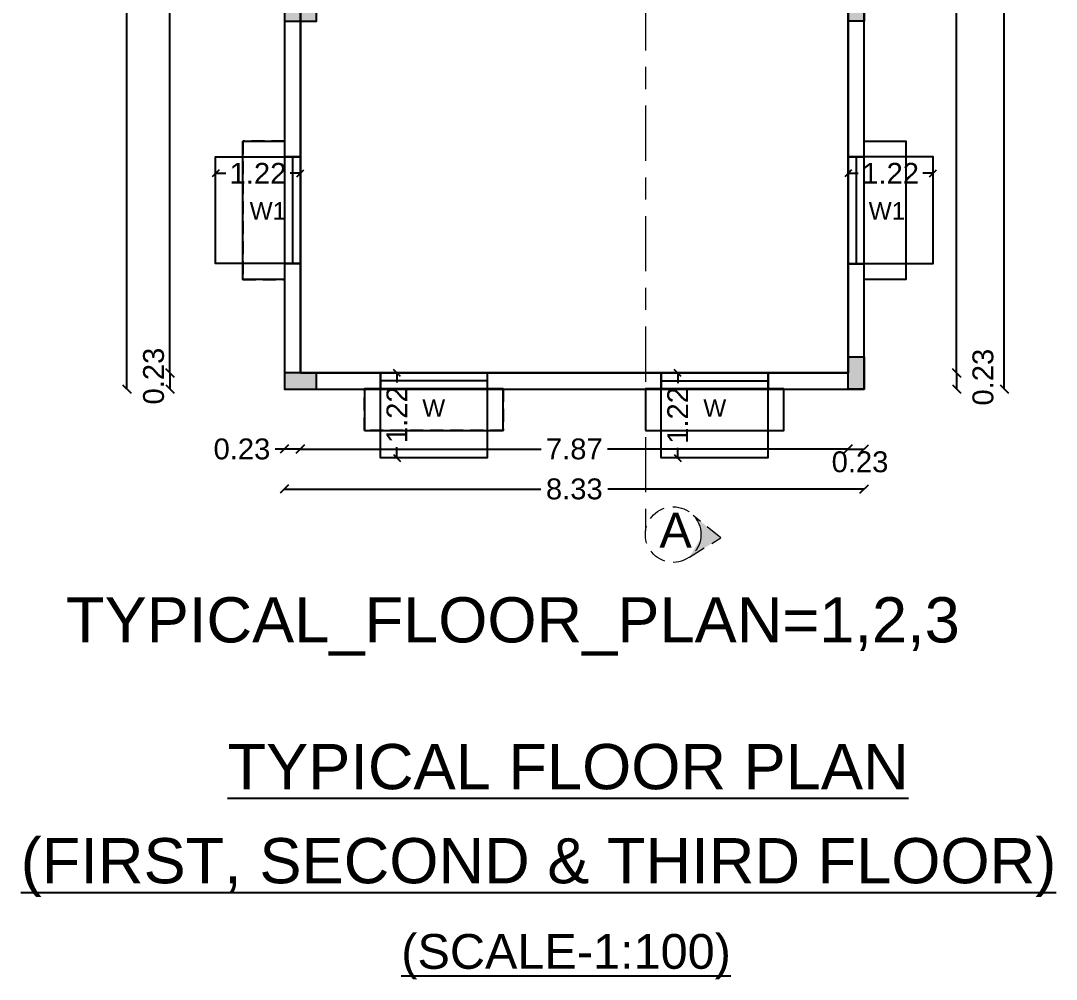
# Model space of a CAD drawing. Header units: metres. Extents: x 27 to 171, y 4 to 129.
# Drawn here: x 118.57 to 133.45, y 22.29 to 36.07 of the extents above; entities that cross this region are included whole.
import ezdxf

# ---------------------------------------------------------------- set-up
doc = ezdxf.new("R2010")
doc.units = ezdxf.units.M
doc.header["$MEASUREMENT"] = 0
for name, pattern in [('Centre', [31.749999999999996, 6.349999999999998, -4.7625, 15.875, -4.7625]), ('HIDDEN', [0.375, 0.25, -0.125]), ('PHANTOM2', [1.25, 0.625, -0.125, 0.125, -0.125, 0.125, -0.125])]:
    doc.linetypes.add(name, pattern=pattern)
for name, color, linetype in [('BLK_1_FLR_1_BLT_UP_AREA', 18, 'Continuous'), ('BLK_1_FLR_1_CARPET_AREA', 1, 'Continuous'), ('BLK_1_FLR_1_CHAJJA', 6, 'Continuous'), ('BLK_1_FLR_1_REGULAR_ROOM_1', 117, 'Continuous'), ('BLK_1_FLR_1_ROOM_1_LIGHT_VENTILATION_1', 232, 'Continuous')]:
    doc.layers.add(name, color=color, linetype=linetype)
doc.layers.add('BLK_1_LVL_1_BLDG_FOOT_PRINT', color=1, linetype='Continuous', lineweight=5)
doc.styles.get("Standard").update_dxf_attribs({"font": 'arial.ttf'})
doc.styles.add('TITLE-THINBOLD', font='arial.ttf')
doc.dimstyles.get("Standard").update_dxf_attribs({"dimtxt": 0.3, "dimasz": 0.12, "dimexe": 0.18, "dimexo": 0.0625, "dimgap": 0.09, "dimtad": 0, "dimzin": 0, "dimdsep": 46, "dimtxsty": 'Standard', "dimblk": 'OBLIQUE', "dimcen": 0.09, "dimse1": 1, "dimse2": 1, "dimadec": 0, "dimazin": 0, "dimtfac": 1, "dimtofl": 0, "dimtmove": 0, "dimatfit": 3, "dimfxl": 0, "dimtolj": 1, "dimtzin": 0, "dimarcsym": 0})
doc.dimstyles.new('STANDARD_WS', dxfattribs={"dimtxt": 0.3, "dimasz": 0.1, "dimexe": 0.18, "dimexo": 0.0625, "dimgap": 0.09, "dimtad": 0, "dimzin": 0, "dimdsep": 46, "dimtxsty": 'Standard', "dimblk": 'OBLIQUE', "dimcen": 0.09, "dimse1": 1, "dimse2": 1, "dimadec": 0, "dimazin": 0, "dimtfac": 1, "dimtofl": 0, "dimtmove": 0, "dimatfit": 3, "dimfxl": 0, "dimtolj": 1, "dimtzin": 0, "dimarcsym": 0})

# ---------------------------------------------------------------- blocks, each defined once
blk = doc.blocks.new('_Oblique')
at = {"color": 0, "linetype": 'ByBlock', "lineweight": -2}
blk.add_line((-0.5, -0.5), (0.5, 0.5), dxfattribs=at)
blk = doc.blocks.new('*D90')
at = {"color": 0, "lineweight": -2}
for p, q in [((132.6985016736496, 47.43921921775539), (132.6985016736496, 39.69016752102947)), ((132.6985016736496, 30.77721405077025), (132.6985016736496, 38.52626574749605))]:
    blk.add_line(p, q, dxfattribs=at)
at = {"layer": 'Defpoints', "color": 0}
for p in [(130.686318288667, 47.43921921775539), (130.686318288667, 30.77721405077025), (132.6985016736496, 30.77721405077025)]:
    blk.add_point(p, dxfattribs=at)
at = {"color": 0, "lineweight": -2, "xscale": 0.12, "yscale": 0.12, "zscale": 0.12}
for p, rotation in [((132.6985016736496, 47.43921921775539), 90), ((132.6985016736496, 30.77721405077025), 270)]:
    blk.add_blockref('_Oblique', p, dxfattribs=dict(at, rotation=rotation))
at = {"color": 0, "insert": (132.6985016736496, 39.10821663426278), "char_height": 0.3, "attachment_point": 5, "rotation": 90}
blk.add_mtext('\\A1;16.66', dxfattribs=at)
blk = doc.blocks.new('*D91')
at = {"color": 0, "lineweight": -2}
for p, q in [((122.3561172566248, 29.33974660736534), (126.0413814834235, 29.33974660736534)), ((130.686318288667, 29.33974660736534), (127.0010540618683, 29.33974660736534))]:
    blk.add_line(p, q, dxfattribs=at)
at = {"layer": 'Defpoints', "color": 0}
for p in [(122.3561172566248, 30.77721405077025), (130.686318288667, 30.77721405077025), (122.3561172566248, 29.33974660736534)]:
    blk.add_point(p, dxfattribs=at)
at = {"color": 0, "lineweight": -2, "xscale": 0.12, "yscale": 0.12, "zscale": 0.12, "rotation": 180}
blk.add_blockref('_Oblique', (122.3561172566248, 29.33974660736534), dxfattribs=at)
at = {"color": 0, "lineweight": -2, "xscale": 0.12, "yscale": 0.12, "zscale": 0.12}
blk.add_blockref('_Oblique', (130.686318288667, 29.33974660736534), dxfattribs=at)
at = {"color": 0, "insert": (126.5212177726459, 29.33974660736534), "char_height": 0.3, "attachment_point": 5}
blk.add_mtext('\\A1;8.33', dxfattribs=at)
blk = doc.blocks.new('*D8')
at = {"color": 0, "lineweight": -2}
for p, q in [((120.0915957991772, 47.43921921775539), (120.0915957991772, 39.69016752102953)), ((120.0915957991772, 30.77721405077025), (120.0915957991772, 38.5262657474961))]:
    blk.add_line(p, q, dxfattribs=at)
at = {"layer": 'Defpoints', "color": 0}
for p in [(122.056794906686, 47.43921921775539), (120.0915957991772, 30.77721405077025), (122.3561172566248, 30.77721405077025)]:
    blk.add_point(p, dxfattribs=at)
at = {"color": 0, "lineweight": -2, "xscale": 0.12, "yscale": 0.12, "zscale": 0.12}
for p, rotation in [((120.0915957991772, 47.43921921775539), 90), ((120.0915957991772, 30.77721405077025), 270)]:
    blk.add_blockref('_Oblique', p, dxfattribs=dict(at, rotation=rotation))
at = {"color": 0, "insert": (120.0915957991772, 39.10821663426285), "char_height": 0.3, "attachment_point": 5, "rotation": 90}
blk.add_mtext('\\A1;16.66', dxfattribs=at)
blk = doc.blocks.new('*D108')
at = {"color": 0, "lineweight": -2}
for p, q in [((120.7112213371793, 43.67921921775518), (120.7112213371793, 37.92526984026522)), ((120.7112213371793, 31.00721405076981), (120.7112213371793, 36.76116342825976))]:
    blk.add_line(p, q, dxfattribs=at)
at = {"layer": 'Defpoints', "color": 0}
for p in [(122.056794906686, 43.67921921775518), (120.7112213371793, 31.00721405076981), (122.5861172566243, 31.00721405076981)]:
    blk.add_point(p, dxfattribs=at)
at = {"color": 0, "lineweight": -2, "xscale": 0.12, "yscale": 0.12, "zscale": 0.12}
for p, rotation in [((120.7112213371793, 43.67921921775518), 90), ((120.7112213371793, 31.00721405076981), 270)]:
    blk.add_blockref('_Oblique', p, dxfattribs=dict(at, rotation=rotation))
at = {"color": 0, "insert": (120.7112213371793, 37.34321663426251), "char_height": 0.3, "attachment_point": 5, "rotation": 90}
blk.add_mtext('\\A1;12.67', dxfattribs=at)
blk = doc.blocks.new('*D109')
at = {"color": 0, "lineweight": -2}
blk.add_line((120.7112213371794, 31.00721405076981), (120.7112213371794, 30.77721405077025), dxfattribs=at)
at = {"layer": 'Defpoints', "color": 0}
for p in [(122.5861172566243, 31.00721405076981), (120.7112213371794, 30.77721405077025), (122.3561172566248, 30.77721405077025)]:
    blk.add_point(p, dxfattribs=at)
at = {"color": 0, "lineweight": -2, "xscale": 0.12, "yscale": 0.12, "zscale": 0.12}
for p, rotation in [((120.7112213371794, 31.00721405076981), 90), ((120.7112213371794, 30.77721405077025), 270)]:
    blk.add_blockref('_Oblique', p, dxfattribs=dict(at, rotation=rotation))
at = {"color": 0, "insert": (120.4770842294023, 30.96245518310288), "char_height": 0.3, "attachment_point": 5, "rotation": 90}
blk.add_mtext('\\A1;0.23', dxfattribs=at)
blk = doc.blocks.new('*D119')
at = {"color": 0, "lineweight": -2}
for p, q in [((132.0143869508701, 43.67921921775518), (132.0143869508701, 37.92526984026522)), ((132.0143869508701, 31.00721405076981), (132.0143869508701, 36.76116342825976))]:
    blk.add_line(p, q, dxfattribs=at)
at = {"layer": 'Defpoints', "color": 0}
for p in [(130.4563182890176, 43.67921921775518), (130.456318289017, 31.00721405076981), (132.0143869508701, 31.00721405076981)]:
    blk.add_point(p, dxfattribs=at)
at = {"color": 0, "lineweight": -2, "xscale": 0.12, "yscale": 0.12, "zscale": 0.12}
for p, rotation in [((132.0143869508701, 43.67921921775518), 90), ((132.0143869508701, 31.00721405076981), 270)]:
    blk.add_blockref('_Oblique', p, dxfattribs=dict(at, rotation=rotation))
at = {"color": 0, "insert": (132.0143869508701, 37.34321663426251), "char_height": 0.3, "attachment_point": 5, "rotation": 90}
blk.add_mtext('\\A1;12.67', dxfattribs=at)
blk = doc.blocks.new('*D120')
at = {"color": 0, "lineweight": -2}
blk.add_line((132.0143869508704, 31.00721405076981), (132.0143869508704, 30.77721405077025), dxfattribs=at)
at = {"layer": 'Defpoints', "color": 0}
for p in [(130.456318289017, 31.00721405076981), (130.686318288667, 30.77721405077025), (132.0143869508704, 30.77721405077025)]:
    blk.add_point(p, dxfattribs=at)
at = {"color": 0, "lineweight": -2, "xscale": 0.12, "yscale": 0.12, "zscale": 0.12}
for p, rotation in [((132.0143869508704, 31.00721405076981), 90), ((132.0143869508704, 30.77721405077025), 270)]:
    blk.add_blockref('_Oblique', p, dxfattribs=dict(at, rotation=rotation))
at = {"color": 0, "insert": (132.3943869508695, 30.94721405076978), "char_height": 0.3, "attachment_point": 5, "rotation": 90}
blk.add_mtext('\\A1;0.23', dxfattribs=at)
blk = doc.blocks.new('*D46')
at = {"color": 0, "lineweight": -2}
for p, q in [((122.3561172566248, 29.91415599644051), (122.2248871079713, 29.91415599644051)), ((122.5861172566243, 29.91415599644051), (122.3561172566248, 29.91415599644051))]:
    blk.add_line(p, q, dxfattribs=at)
at = {"layer": 'Defpoints', "color": 0}
for p in [(122.5861172566243, 31.00721405076981), (122.3561172566248, 30.77721405077025), (122.5861172566243, 29.91415599644051)]:
    blk.add_point(p, dxfattribs=at)
at = {"color": 0, "lineweight": -2, "xscale": 0.12, "yscale": 0.12, "zscale": 0.12, "rotation": 180}
blk.add_blockref('_Oblique', (122.3561172566248, 29.91415599644051), dxfattribs=at)
at = {"color": 0, "lineweight": -2, "xscale": 0.12, "yscale": 0.12, "zscale": 0.12}
blk.add_blockref('_Oblique', (122.5861172566243, 29.91415599644051), dxfattribs=at)
at = {"color": 0, "insert": (121.745255457221, 29.91415599644051), "char_height": 0.3, "attachment_point": 5}
blk.add_mtext('\\A1;0.23', dxfattribs=at)
blk = doc.blocks.new('*D47')
at = {"color": 0, "lineweight": -2}
for p, q in [((122.5861172566243, 29.91415599644051), (126.0428139529025, 29.91415599644051)), ((130.456318289017, 29.91415599644051), (126.9996215927388, 29.91415599644051))]:
    blk.add_line(p, q, dxfattribs=at)
at = {"layer": 'Defpoints', "color": 0}
for p in [(122.5861172566243, 31.00721405076981), (130.456318289017, 31.00721405076981), (130.456318289017, 29.91415599644051)]:
    blk.add_point(p, dxfattribs=at)
at = {"color": 0, "lineweight": -2, "xscale": 0.12, "yscale": 0.12, "zscale": 0.12, "rotation": 180}
blk.add_blockref('_Oblique', (122.5861172566243, 29.91415599644051), dxfattribs=at)
at = {"color": 0, "lineweight": -2, "xscale": 0.12, "yscale": 0.12, "zscale": 0.12}
blk.add_blockref('_Oblique', (130.456318289017, 29.91415599644051), dxfattribs=at)
at = {"color": 0, "insert": (126.5212177728207, 29.91415599644051), "char_height": 0.3, "attachment_point": 5}
blk.add_mtext('\\A1;7.87', dxfattribs=at)
blk = doc.blocks.new('*D48')
at = {"color": 0, "lineweight": -2}
blk.add_line((130.456318289017, 29.91415599644051), (130.686318288667, 29.91415599644051), dxfattribs=at)
at = {"layer": 'Defpoints', "color": 0}
for p in [(130.456318289017, 31.00721405076981), (130.686318288667, 30.77721405077025), (130.686318288667, 29.91415599644051)]:
    blk.add_point(p, dxfattribs=at)
at = {"color": 0, "lineweight": -2, "xscale": 0.12, "yscale": 0.12, "zscale": 0.12, "rotation": 180}
blk.add_blockref('_Oblique', (130.456318289017, 29.91415599644051), dxfattribs=at)
at = {"color": 0, "lineweight": -2, "xscale": 0.12, "yscale": 0.12, "zscale": 0.12}
blk.add_blockref('_Oblique', (130.686318288667, 29.91415599644051), dxfattribs=at)
at = {"color": 0, "insert": (130.6268045304661, 29.7292018576936), "char_height": 0.3, "attachment_point": 5}
blk.add_mtext('\\A1;0.23', dxfattribs=at)
blk = doc.blocks.new('123')
h = blk.add_hatch(color=256)
h.dxf.hatch_style = 1
h.paths.add_polyline_path([(80.91065346817662, 31.23652682057582), (80.68065346817706, 31.23652682057582), (80.68065346817706, 30.77652682057669), (80.91065346817662, 30.77652682057669)])
h = blk.add_hatch(color=256)
h.dxf.hatch_style = 1
h.paths.add_polyline_path([(87.17017685050837, 31.23652682057582), (86.9401768505088, 31.23652682057582), (86.9401768505088, 30.77652682057669), (87.17017685050837, 30.77652682057669)])
h = blk.add_hatch(color=256)
h.dxf.hatch_style = 1
h.paths.add_polyline_path([(89.31017685050823, 31.23652682057582), (89.0801768505087, 31.23652682057582), (89.0801768505087, 30.77652682057669), (89.31017685050823, 30.77652682057669)])
h = blk.add_hatch(color=256)
h.dxf.hatch_style = 1
h.paths.add_polyline_path([(80.91065346852679, 27.93652682057473), (80.68065346852723, 27.93652682057473), (80.68065346852723, 27.4765268205756), (80.91065346852679, 27.4765268205756)])
h = blk.add_hatch(color=256)
h.dxf.hatch_style = 1
h.paths.add_polyline_path([(87.17017685050791, 27.93652682057473), (86.94017685050837, 27.93652682057473), (86.94017685050837, 27.4765268205756), (87.17017685050791, 27.4765268205756)])
h = blk.add_hatch(color=256)
h.dxf.hatch_style = 1
h.paths.add_polyline_path([(89.31017685050823, 27.93652682057473), (89.0801768505087, 27.93652682057473), (89.0801768505087, 27.4765268205756), (89.31017685050823, 27.4765268205756)])
h = blk.add_hatch(color=256)
h.dxf.hatch_style = 1
h.paths.add_polyline_path([(89.08017685015854, 19.86024626462858), (89.31017685015809, 19.86024626462858), (89.31017685015809, 20.32024626462771), (89.08017685015854, 20.32024626462771)])
h = blk.add_hatch(color=256)
h.dxf.hatch_style = 1
h.paths.add_polyline_path([(81.43997573786713, 19.86024626462858), (81.43997573786713, 20.09024626462815), (80.97997573786802, 20.09024626462815), (80.97997573786802, 19.86024626462858)])
h = blk.add_hatch(color=256)
h.dxf.hatch_style = 1
h.paths.add_polyline_path([(89.08017685015854, 14.57452165359064), (89.31017685015809, 14.57452165359064), (89.31017685015809, 15.03452165358976), (89.08017685015854, 15.03452165358976)])
h = blk.add_hatch(color=256)
h.dxf.hatch_style = 1
h.paths.add_polyline_path([(81.43997573786713, 14.5745217345393), (81.43997573786713, 14.80452173453886), (80.97997573786802, 14.80452173453886), (80.97997573786802, 14.5745217345393)])
for points in [[(80.68065346817706, 31.23652682057582), (80.68065346817706, 30.77652682057669), (80.91065346817662, 30.77652682057669), (80.91065346817662, 31.23652682057582)], [(86.9401768505088, 31.23652682057582), (86.9401768505088, 30.77652682057669), (87.17017685050837, 30.77652682057669), (87.17017685050837, 31.23652682057582)], [(89.0801768505087, 31.23652682057582), (89.0801768505087, 30.77652682057669), (89.31017685050823, 30.77652682057669), (89.31017685050823, 31.23652682057582)], [(80.68065346852723, 27.93652682057473), (80.68065346852723, 27.4765268205756), (80.91065346852679, 27.4765268205756), (80.91065346852679, 27.93652682057473)], [(86.94017685050837, 27.93652682057473), (86.94017685050837, 27.4765268205756), (87.17017685050791, 27.4765268205756), (87.17017685050791, 27.93652682057473)], [(89.0801768505087, 27.93652682057473), (89.0801768505087, 27.4765268205756), (89.31017685050823, 27.4765268205756), (89.31017685050823, 27.93652682057473)], [(89.31017685015809, 20.32024626462771), (89.31017685015809, 19.86024626462858), (89.08017685015854, 19.86024626462858), (89.08017685015854, 20.32024626462771)], [(81.43997573786713, 20.09024626462815), (80.97997573786802, 20.09024626462815), (80.97997573786802, 19.86024626462858), (81.43997573786713, 19.86024626462858)], [(89.31017685015809, 15.03452165358976), (89.31017685015809, 14.57452165359064), (89.08017685015854, 14.57452165359064), (89.08017685015854, 15.03452165358976)], [(81.43997573786713, 14.80452173453886), (80.97997573786802, 14.80452173453886), (80.97997573786802, 14.5745217345393), (81.43997573786713, 14.5745217345393)]]:
    blk.add_lwpolyline(points, close=True)
blk = doc.blocks.new('*D129')
at = {"layer": 'BLK_1_FLR_1_ROOM_1_LIGHT_VENTILATION_1', "color": 0, "linetype": 'PHANTOM2', "lineweight": -2}
for p, q in [((130.456318289017, 33.87652086399465), (130.6023414813772, 33.87652086399465)), ((131.676318289017, 33.87652086399465), (131.5302950966569, 33.87652086399465))]:
    blk.add_line(p, q, dxfattribs=at)
at = {"layer": 'Defpoints', "color": 0}
for p in [(130.456318289017, 34.11221534251743), (131.676318289017, 34.11221534251743), (130.456318289017, 33.87652086399465)]:
    blk.add_point(p, dxfattribs=at)
at = {"layer": 'BLK_1_FLR_1_ROOM_1_LIGHT_VENTILATION_1', "color": 0, "lineweight": -2, "xscale": 0.1, "yscale": 0.1, "zscale": 0.1, "rotation": 180}
blk.add_blockref('_Oblique', (130.456318289017, 33.87652086399465), dxfattribs=at)
at = {"layer": 'BLK_1_FLR_1_ROOM_1_LIGHT_VENTILATION_1', "color": 0, "lineweight": -2, "xscale": 0.1, "yscale": 0.1, "zscale": 0.1}
blk.add_blockref('_Oblique', (131.676318289017, 33.87652086399465), dxfattribs=at)
at = {"layer": 'BLK_1_FLR_1_ROOM_1_LIGHT_VENTILATION_1', "color": 0, "insert": (131.0663182890171, 33.87652086399465), "char_height": 0.3, "attachment_point": 5}
blk.add_mtext('\\A1;1.22', dxfattribs=at)
blk = doc.blocks.new('*D132')
at = {"layer": 'BLK_1_FLR_1_ROOM_1_LIGHT_VENTILATION_1', "color": 0, "linetype": 'PHANTOM2', "lineweight": -2}
for p, q in [((121.3661172562747, 33.87652086399465), (121.5121404486348, 33.87652086399465)), ((122.5861172562747, 33.87652086399465), (122.4400940639145, 33.87652086399465))]:
    blk.add_line(p, q, dxfattribs=at)
at = {"layer": 'Defpoints', "color": 0}
for p in [(121.3661172562747, 34.11221534251743), (122.5861172562747, 34.11221534251743), (122.5861172562747, 33.87652086399465)]:
    blk.add_point(p, dxfattribs=at)
at = {"layer": 'BLK_1_FLR_1_ROOM_1_LIGHT_VENTILATION_1', "color": 0, "lineweight": -2, "xscale": 0.1, "yscale": 0.1, "zscale": 0.1, "rotation": 180}
blk.add_blockref('_Oblique', (121.3661172562747, 33.87652086399465), dxfattribs=at)
at = {"layer": 'BLK_1_FLR_1_ROOM_1_LIGHT_VENTILATION_1', "color": 0, "lineweight": -2, "xscale": 0.1, "yscale": 0.1, "zscale": 0.1}
blk.add_blockref('_Oblique', (122.5861172562747, 33.87652086399465), dxfattribs=at)
at = {"layer": 'BLK_1_FLR_1_ROOM_1_LIGHT_VENTILATION_1', "color": 0, "insert": (121.9761172562747, 33.87652086399465), "char_height": 0.3, "attachment_point": 5}
blk.add_mtext('\\A1;1.22', dxfattribs=at)
blk = doc.blocks.new('*D135')
at = {"layer": 'BLK_1_FLR_1_ROOM_1_LIGHT_VENTILATION_1', "color": 0, "linetype": 'PHANTOM2', "lineweight": -2}
for p, q in [((123.9725719864159, 31.00721441509052), (123.9725719864159, 30.87119122273037)), ((123.9725719864159, 29.78721441509052), (123.9725719864159, 29.94323760745071))]:
    blk.add_line(p, q, dxfattribs=at)
at = {"layer": 'Defpoints', "color": 0}
for p in [(123.7368775078928, 31.00721441509052), (123.9725719864159, 31.00721441509052), (123.7368775078928, 29.78721441509052)]:
    blk.add_point(p, dxfattribs=at)
at = {"layer": 'BLK_1_FLR_1_ROOM_1_LIGHT_VENTILATION_1', "color": 0, "lineweight": -2, "xscale": 0.1, "yscale": 0.1, "zscale": 0.1}
for p, rotation in [((123.9725719864159, 31.00721441509052), 90), ((123.9725719864159, 29.78721441509052), 270)]:
    blk.add_blockref('_Oblique', p, dxfattribs=dict(at, rotation=rotation))
at = {"layer": 'BLK_1_FLR_1_ROOM_1_LIGHT_VENTILATION_1', "color": 0, "insert": (123.9725719864159, 30.40721441509056), "char_height": 0.3, "attachment_point": 5, "rotation": 90}
blk.add_mtext('\\A1;1.22', dxfattribs=at)
blk = doc.blocks.new('*D136')
at = {"layer": 'BLK_1_FLR_1_ROOM_1_LIGHT_VENTILATION_1', "color": 0, "linetype": 'PHANTOM2', "lineweight": -2}
for p, q in [((128.0072525162732, 31.00721441509052), (128.0072525162732, 30.86119122273035)), ((128.0072525162732, 29.78721441509052), (128.0072525162732, 29.93323760745068))]:
    blk.add_line(p, q, dxfattribs=at)
at = {"layer": 'Defpoints', "color": 0}
for p in [(127.7715580377496, 31.00721441509052), (128.0072525162732, 31.00721441509052), (127.7715580377496, 29.78721441509052)]:
    blk.add_point(p, dxfattribs=at)
at = {"layer": 'BLK_1_FLR_1_ROOM_1_LIGHT_VENTILATION_1', "color": 0, "lineweight": -2, "xscale": 0.1, "yscale": 0.1, "zscale": 0.1}
for p, rotation in [((128.0072525162732, 31.00721441509052), 90), ((128.0072525162732, 29.78721441509052), 270)]:
    blk.add_blockref('_Oblique', p, dxfattribs=dict(at, rotation=rotation))
at = {"layer": 'BLK_1_FLR_1_ROOM_1_LIGHT_VENTILATION_1', "color": 0, "insert": (128.0072525162732, 30.39721441509053), "char_height": 0.3, "attachment_point": 5, "rotation": 90}
blk.add_mtext('\\A1;1.22', dxfattribs=at)

msp = doc.modelspace()

# ---------------------------------------------------------------- hatches: boundary and pattern name
at = {"ltscale": 10}
h = msp.add_hatch(color=256, dxfattribs=at)
edge = h.paths.add_edge_path()
edge.add_line((128.3377000542229, 28.63163091305684), (128.1759734772374, 28.3617950652176))
edge.add_line((128.1759734772374, 28.3617950652176), (128.626662587794, 28.63882535842163))
edge.add_line((128.626662587794, 28.63882535842163), (128.2314507409417, 28.96038466980532))
edge.add_arc((127.9421294853624, 28.6853333359693), 0.3991992299284635, -7.731175066215201, 43.551609101231804, ccw=False)

# ---------------------------------------------------------------- linework, layer by layer
at = {"linetype": 'Centre', "lineweight": 13, "ltscale": 0.05}
msp.add_line((127.5441876704206, 49.69265498382696), (127.5429691150941, 28.67976341864666), dxfattribs=at)
for p, q in [((122.5861172566243, 43.67921921775518), (122.5861172566243, 31.00721405076981)), ((130.456318289017, 31.00721405076981), (130.456318289017, 43.67921921775518)), ((130.456318289017, 31.00721405076981), (130.456318289017, 37.34321663426339)), ((122.5861172566243, 34.11221534251743), (122.3575172566245, 34.11221534251743)), ((122.4718172566247, 34.11221534251743), (122.4718172566247, 32.57821534251778)), ((130.456318289017, 34.11221534251743), (130.684918289017, 34.11221534251743)), ((130.5706182890169, 34.11221534251743), (130.5706182890169, 32.57821534251778)), ((122.5861172566243, 32.57821534251778), (122.3575172566245, 32.57821534251778)), ((130.456318289017, 32.57821534251778), (130.684918289017, 32.57821534251778)), ((122.5861172566243, 31.00721405076981), (130.456318289017, 31.00721405076981)), ((123.7368775078928, 31.00721405076981), (123.7368775078928, 30.77861405076945)), ((125.2708775078923, 31.00721405076981), (125.2708775078923, 30.77861405076945)), ((127.7715580377496, 31.00721405076981), (127.7715580377496, 30.77861405076945)), ((129.3055580377492, 31.00721405076981), (129.3055580377492, 30.77861405076945)), ((125.2708775078923, 30.89291405076872), (123.7368775078928, 30.89291405076872)), ((127.7715580377496, 30.89291405076872), (129.3055580377492, 30.89291405076872))]:
    msp.add_line(p, q)
msp.add_lwpolyline([(122.3561172566248, 30.77721405077025), (130.686318288667, 30.77721405077025), (130.686318288667, 47.43921921775539), (122.056794906686, 47.43921921775539), (122.056794906686, 43.67921921775518), (122.3561172566248, 43.67921921775518)], close=True)
at = {"linetype": 'HIDDEN', "ltscale": 0.75}
for points in [[(122.3575172566245, 34.3408153425178), (121.7579172566243, 34.3408153425178), (121.7579172566243, 32.34961534251741), (122.3575172566245, 32.34961534251741)], [(130.686318288667, 34.3408153425178), (131.2859182886672, 34.3408153425178), (131.2859182886672, 32.34961534251741), (130.686318288667, 32.34961534251741)], [(125.4994775078928, 30.77861405076945), (125.4994775078928, 30.17901405076969), (123.5082775078924, 30.17901405076969), (123.5082775078924, 30.77861405076945)], [(127.5429580377492, 30.77861405076945), (127.5429580377492, 30.17901405076969), (129.5341580377496, 30.17901405076969), (129.5341580377496, 30.77861405076945)]]:
    msp.add_lwpolyline(points, dxfattribs=at)
at = {"linetype": 'HIDDEN', "lineweight": 13}
msp.add_lwpolyline([(128.1759734772374, 28.3617950652176), (128.626662587794, 28.63882535842529), (128.2314507409417, 28.96038466980714)], dxfattribs=at)
msp.add_circle((127.9421294853672, 28.6853333359693), 0.3991992299285341, dxfattribs=at)
at = {"layer": 'BLK_1_FLR_1_BLT_UP_AREA', "color": 18}
msp.add_lwpolyline([(122.356117256975, 30.77721405042097), (130.6863182890172, 30.77721405042097), (130.6863182890172, 47.43921921740613), (122.0567949070361, 47.43921921740613), (122.0567949070361, 43.67921921740594), (122.356117256975, 43.67921921740594)], close=True, dxfattribs=at)
at = {"layer": 'BLK_1_FLR_1_CARPET_AREA', "color": 32}
msp.add_lwpolyline([(130.4563182886674, 43.67921921829569), (128.3163182890173, 43.67921921740594), (128.3163182890173, 43.90921921775475), (127.2463182890176, 43.90921921775475), (127.2463182890176, 43.67921921775518), (122.5861172566243, 43.67921921775518), (122.5861172566243, 31.00721441509052), (130.4563182886674, 31.00721441509052)], close=True, dxfattribs=at)
at = {"layer": 'BLK_1_FLR_1_CHAJJA'}
for points in [[(121.7579172566243, 34.3408153425178), (122.3575172566245, 34.3408153425178), (122.3575172566245, 32.34961534251741), (121.7579172566243, 32.34961534251741)], [(130.6863182890172, 34.3408153425178), (131.2859182890174, 34.3408153425178), (131.2859182890174, 32.34961534251741), (130.6863182890172, 32.34961534251741)], [(123.5082775078924, 30.17901405076969), (125.4994775078928, 30.17901405076969), (125.4994775078928, 30.77861405076945), (123.5082775078924, 30.77861405076945)], [(127.5429580377492, 30.17901405076969), (129.5341580377496, 30.17901405076969), (129.5341580377496, 30.77861405076945), (127.5429580377492, 30.77861405076945)]]:
    msp.add_lwpolyline(points, close=True, dxfattribs=at)
at = {"layer": 'BLK_1_FLR_1_REGULAR_ROOM_1', "color": 2}
msp.add_lwpolyline([(122.5861172566243, 43.67921921775518), (130.4563182886674, 43.67921921775518), (130.4563182886674, 31.00721441509052), (122.5861172566243, 31.00721441509052)], close=True, dxfattribs=at)
at = {"layer": 'BLK_1_FLR_1_ROOM_1_LIGHT_VENTILATION_1'}
for points in [[(122.5861172562747, 32.5822153425174), (121.3661172562747, 32.5822153425174), (121.3661172562747, 34.11221534251743), (122.5861172562747, 34.11221534251743)], [(130.456318289017, 32.5822153425174), (131.676318289017, 32.5822153425174), (131.676318289017, 34.11221534251743), (130.456318289017, 34.11221534251743)], [(125.2668775078928, 31.00721441509052), (125.2668775078928, 29.78721441509052), (123.7368775078928, 29.78721441509052), (123.7368775078928, 31.00721441509052)], [(129.3015580377496, 31.00721441509052), (129.3015580377496, 29.78721441509052), (127.7715580377496, 29.78721441509052), (127.7715580377496, 31.00721441509052)]]:
    msp.add_lwpolyline(points, close=True, dxfattribs=at)
at = {"layer": 'BLK_1_LVL_1_BLDG_FOOT_PRINT'}
msp.add_lwpolyline([(122.356117256975, 30.77721405042097), (130.6863182890172, 30.77721405042097), (130.6863182890172, 47.43921921740613), (122.0567949070361, 47.43921921740613), (122.0567949070361, 43.67921921740594), (122.356117256975, 43.67921921740594)], close=True, dxfattribs=at)

# ---------------------------------------------------------------- block references
msp.add_blockref('123', (41.37614143850907, 16.20269239683033))

# ---------------------------------------------------------------- texts
for s, height, p in [('W1', 0.25, (121.8568518056478, 33.21236784661667)), ('W1', 0.25, (130.751891317356, 33.21236784661667)), ('W', 0.25, (124.3370698883234, 30.37925589803537)), ('W', 0.25, (128.3753861211655, 30.37925589803537)), ('A', 0.5, (127.7439061804004, 28.49815918083436)), ('%%UTYPICAL FLOOR PLAN', 0.65, (121.5375900084478, 25.0257850467334)), ('%%U(FIRST, SECOND & THIRD FLOOR)', 0.65, (118.5667204804301, 23.67394000151593)), ('%%U(SCALE-1:100)', 0.5, (124.0352664830145, 22.4450712921323))]:
    msp.add_text(s, height=height).set_placement(p)
at = {"layer": 'BLK_1_FLR_1_BLT_UP_AREA', "insert": (119.2176389769738, 27.78495596882786), "char_height": 0.65, "attachment_point": 1, "style": 'TITLE-THINBOLD'}
msp.add_mtext_dynamic_manual_height_columns('TYPICAL_FLOOR_PLAN=1,2,3', width=0.1066888388604639, gutter_width=1, heights=[0], dxfattribs=at)

# ---------------------------------------------------------------- dimensions: what is measured, and where the dimension line sits
for base, p1, p2, override, picture, middle in [((120.0915957991772, 30.77721405077025), (122.056794906686, 47.43921921775539), (122.3561172566248, 30.77721405077025), {"dimpost": '', "dimfxl": 2, "dimfxlon": 1}, '*D8', (120.0915957991772, 39.10821663426285)), ((120.7112213371793, 31.00721405076981), (122.056794906686, 43.67921921775518), (122.5861172566243, 31.00721405076981), {"dimpost": '\\X', "dimtmove": 1, "dimfxl": 2, "dimfxlon": 1}, '*D108', (120.7112213371793, 37.34321663426251)), ((132.0143869508701, 31.00721405076981), (130.4563182890176, 43.67921921775518), (130.456318289017, 31.00721405076981), {"dimpost": '\\X', "dimtmove": 1, "dimfxl": 2, "dimfxlon": 1}, '*D119', (132.0143869508701, 37.34321663426251))]:
    dim = msp.add_linear_dim(base=base, p1=p1, p2=p2, angle=90, dimstyle='Standard', override=override)
    dim.commit()
    dim.dimension.update_dxf_attribs({"geometry": picture, "text_midpoint": middle})
for base, p1, p2, override, picture, middle in [((132.6985016736496, 30.77721405077025), (130.686318288667, 47.43921921775539), (130.686318288667, 30.77721405077025), {"dimpost": '', "dimfxl": 2, "dimfxlon": 1}, '*D90', (132.6985016736496, 39.10821663426278)), ((120.7112213371794, 30.77721405077025), (122.5861172566243, 31.00721405076981), (122.3561172566248, 30.77721405077025), {"dimpost": '\\X', "dimtmove": 1, "dimfxl": 2, "dimfxlon": 1}, '*D109', (120.4770842294023, 30.96245518310288)), ((132.0143869508704, 30.77721405077025), (130.456318289017, 31.00721405076981), (130.686318288667, 30.77721405077025), {"dimpost": '\\X', "dimtmove": 1, "dimfxl": 2, "dimfxlon": 1}, '*D120', (132.3943869508695, 30.94721405076978))]:
    dim = msp.add_linear_dim(base=base, p1=p1, p2=p2, angle=90, dimstyle='Standard', override=override)
    dim.commit()
    dim.dimension.update_dxf_attribs({"geometry": picture, "text_midpoint": middle, "dimtype": 160})
for base, p1, p2, override, picture, middle in [((122.5861172566243, 29.91415599644051), (122.3561172566248, 30.77721405077025), (122.5861172566243, 31.00721405076981), {"dimpost": '\\X'}, '*D46', (121.745255457221, 29.91415599644051)), ((130.686318288667, 29.91415599644051), (130.456318289017, 31.00721405076981), (130.686318288667, 30.77721405077025), {"dimpost": '\\X', "dimtmove": 1}, '*D48', (130.6268045304661, 29.7292018576936))]:
    dim = msp.add_linear_dim(base=base, p1=p1, p2=p2, dimstyle='Standard', override=override)
    dim.commit()
    dim.dimension.update_dxf_attribs({"geometry": picture, "text_midpoint": middle, "dimtype": 160})
for base, p1, p2, override, picture, middle in [((130.456318289017, 29.91415599644051), (122.5861172566243, 31.00721405076981), (130.456318289017, 31.00721405076981), {"dimpost": '\\X', "dimtmove": 1}, '*D47', (126.5212177728207, 29.91415599644051)), ((122.3561172566248, 29.33974660736534), (130.686318288667, 30.77721405077025), (122.3561172566248, 30.77721405077025), {"dimpost": '', "dimfxl": 2, "dimfxlon": 1}, '*D91', (126.5212177726459, 29.33974660736534))]:
    dim = msp.add_linear_dim(base=base, p1=p1, p2=p2, dimstyle='Standard', override=override)
    dim.commit()
    dim.dimension.update_dxf_attribs({"geometry": picture, "text_midpoint": middle})
at = {"layer": 'BLK_1_FLR_1_ROOM_1_LIGHT_VENTILATION_1'}
for base, p1, p2, angle, picture, middle in [((122.5861172562747, 33.87652086399465), (121.3661172562747, 34.11221534251743), (122.5861172562747, 34.11221534251743), 180, '*D132', (121.9761172562747, 33.87652086399465)), ((128.0072525162732, 31.00721441509052), (127.7715580377496, 29.78721441509052), (127.7715580377496, 31.00721441509052), 270, '*D136', (128.0072525162732, 30.39721441509053))]:
    dim = msp.add_linear_dim(base=base, p1=p1, p2=p2, angle=angle, dimstyle='STANDARD_WS', override={"dimpost": '\\X', "dimfxl": 0, "dimarcsym": 2}, dxfattribs=at)
    dim.commit()
    dim.dimension.update_dxf_attribs({"geometry": picture, "text_midpoint": middle})
dim = msp.add_linear_dim(base=(130.456318289017, 33.87652086399465), p1=(131.676318289017, 34.11221534251743), p2=(130.456318289017, 34.11221534251743), dimstyle='STANDARD_WS', override={"dimpost": '\\X', "dimfxl": 0, "dimarcsym": 2}, dxfattribs=at)
dim.commit()
dim.dimension.update_dxf_attribs({"geometry": '*D129', "text_midpoint": (131.0663182890171, 33.87652086399465)})
dim = msp.add_linear_dim(base=(123.9725719864159, 31.00721441509052), p1=(123.7368775078928, 29.78721441509052), p2=(123.7368775078928, 31.00721441509052), angle=270, dimstyle='STANDARD_WS', override={"dimpost": '\\X', "dimfxl": 0, "dimarcsym": 2}, dxfattribs=at)
dim.commit()
dim.dimension.update_dxf_attribs({"geometry": '*D135', "text_midpoint": (123.9725719864159, 30.40721441509056), "dimtype": 160})

doc.saveas('drawing.dxf')
